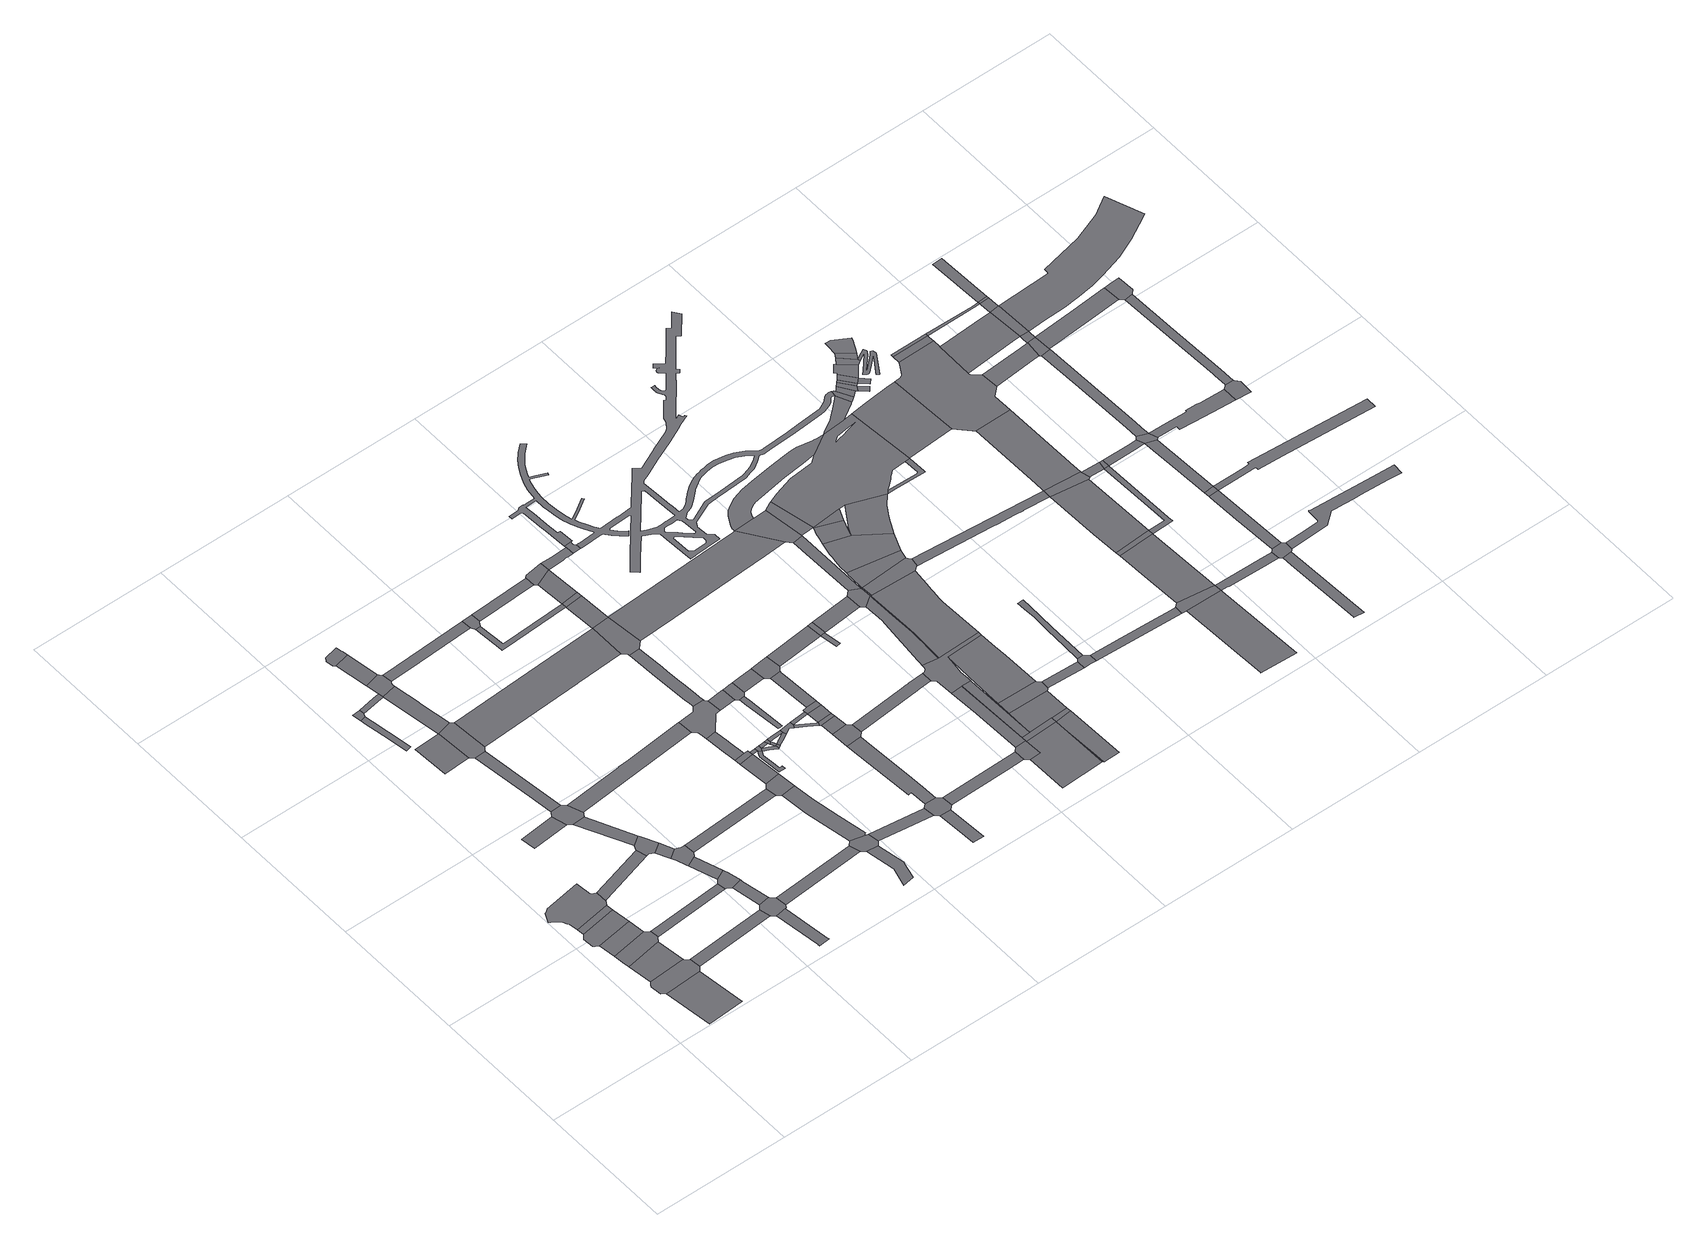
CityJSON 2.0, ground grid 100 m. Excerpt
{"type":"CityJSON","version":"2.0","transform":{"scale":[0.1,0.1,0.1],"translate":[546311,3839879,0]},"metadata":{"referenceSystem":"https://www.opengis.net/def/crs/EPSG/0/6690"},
"CityObjects":{
"road1":{"type":"Road","attributes":{"RoadStructureAttribute.sectionType":"1"},"geometry":[{"type":"MultiSurface","lod":"1","boundaries":[[[0,1,2,3]]]}]},
"road2":{"type":"Road","geometry":[{"type":"MultiSurface","lod":"1","boundaries":[[[4,5,6,7,8,9,10,11,12,13,1,0,14,15,16,17]]]}]},
"road3":{"type":"Road","attributes":{"RoadStructureAttribute.sectionType":"1"},"geometry":[{"type":"MultiSurface","lod":"1","boundaries":[[[18,19,7,6]]]}]},
"road4":{"type":"Road","geometry":[{"type":"MultiSurface","lod":"1","boundaries":[[[20,21,22,23,24,19,18,25,26,27]]]}]},
"road5":{"type":"Road","attributes":{"RoadStructureAttribute.sectionType":"1"},"geometry":[{"type":"MultiSurface","lod":"1","boundaries":[[[28,29,22,21]]]}]},
"road6":{"type":"Road","geometry":[{"type":"MultiSurface","lod":"1","boundaries":[[[30,31,32,33,34,29,28]]]}]},
"road7":{"type":"Road","geometry":[{"type":"MultiSurface","lod":"1","boundaries":[[[35,36,31,30]]]}]},
"road8":{"type":"Road","attributes":{"RoadStructureAttribute.sectionType":"1"},"geometry":[{"type":"MultiSurface","lod":"1","boundaries":[[[37,38,39,40,41,42,43,44,45,46,47,48,49,36,35,50,51,52]]]}]},
"road9":{"type":"Road","attributes":{"RoadStructureAttribute.sectionType":"1"},"geometry":[{"type":"MultiSurface","lod":"1","boundaries":[[[53,17,16,54]]]}]},
"road10":{"type":"Road","attributes":{"RoadStructureAttribute.sectionType":"1"},"geometry":[{"type":"MultiSurface","lod":"1","boundaries":[[[55,27,26,56]]]}]},
"road11":{"type":"Road","attributes":{"RoadStructureAttribute.sectionType":"1"},"geometry":[{"type":"MultiSurface","lod":"1","boundaries":[[[57,52,51,58,59]]]}]},
"road12":{"type":"Road","attributes":{"RoadStructureAttribute.sectionType":"1"},"geometry":[{"type":"MultiSurface","lod":"1","boundaries":[[[60,61,62,63]]]}]},
"road13":{"type":"Road","attributes":{"RoadStructureAttribute.sectionType":"1"},"geometry":[{"type":"MultiSurface","lod":"1","boundaries":[[[64,65,66,67,68,69,70,71,72]]]}]},
"road14":{"type":"Road","geometry":[{"type":"MultiSurface","lod":"1","boundaries":[[[73,74,75,67,66,76,77]]]}]},
"road15":{"type":"Road","geometry":[{"type":"MultiSurface","lod":"1","boundaries":[[[78,79,80,81]]]}]},
"road16":{"type":"Road","geometry":[{"type":"MultiSurface","lod":"1","boundaries":[[[82,83,84,85,86,60,63,87,88,89,90,91,92]]]}]},
"road17":{"type":"Road","attributes":{"RoadStructureAttribute.sectionType":"1"},"geometry":[{"type":"MultiSurface","lod":"1","boundaries":[[[87,93,94,88]]]}]},
"road18":{"type":"Road","attributes":{"RoadStructureAttribute.sectionType":"1"},"geometry":[{"type":"MultiSurface","lod":"1","boundaries":[[[95,96,97,98,99,100,101,102,103]]]}]},
"road19":{"type":"Road","attributes":{"RoadStructureAttribute.sectionType":"1"},"geometry":[{"type":"MultiSurface","lod":"1","boundaries":[[[104,105,106,107,108,109,84,83]]]}]},
"road20":{"type":"Road","geometry":[{"type":"MultiSurface","lod":"1","boundaries":[[[110,94,93,57,59,111,112,113]]]}]},
"road21":{"type":"Road","geometry":[{"type":"MultiSurface","lod":"1","boundaries":[[[114,115,116,117,118,53,54,119,99,98,120,121]]]}]},
"road22":{"type":"Road","attributes":{"RoadStructureAttribute.sectionType":"1"},"geometry":[{"type":"MultiSurface","lod":"1","boundaries":[[[122,113,112,123,124]]]}]},
"road23":{"type":"Road","attributes":{"RoadStructureAttribute.sectionType":"1"},"geometry":[{"type":"MultiSurface","lod":"1","boundaries":[[[125,126,127,73,77,128,129,130,131]]]}]},
"road24":{"type":"Road","attributes":{"RoadStructureAttribute.sectionType":"1"},"geometry":[{"type":"MultiSurface","lod":"1","boundaries":[[[132,133,134,135,136,137,117,116]]]}]},
"road25":{"type":"Road","geometry":[{"type":"MultiSurface","lod":"1","boundaries":[[[138,139,140,141,55,56,142,135,134]]]}]},
"road26":{"type":"Road","attributes":{"RoadStructureAttribute.sectionType":"1"},"geometry":[{"type":"MultiSurface","lod":"1","boundaries":[[[143,144,140,139]]]}]},
"road27":{"type":"Road","geometry":[{"type":"MultiSurface","lod":"1","boundaries":[[[145,124,123,146,147,148,144,143,149,150]]]}]},
"road28":{"type":"Road","geometry":[{"type":"MultiSurface","lod":"1","boundaries":[[[151,152,153,78,81,154,107,106,155,156,157]]]}]},
"road29":{"type":"Road","attributes":{"RoadStructureAttribute.sectionType":"1"},"geometry":[{"type":"MultiSurface","lod":"1","boundaries":[[[158,159,160,131,161,78,153]]]}]},
"road30":{"type":"Road","geometry":[{"type":"MultiSurface","lod":"1","boundaries":[[[162,163,164,165,125,131,160,166,167,168,169,170]]]}]},
"road31":{"type":"Road","attributes":{"RoadStructureAttribute.sectionType":"1"},"geometry":[{"type":"MultiSurface","lod":"1","boundaries":[[[171,172,165,164]]]}]},
"road32":{"type":"Road","geometry":[{"type":"MultiSurface","lod":"1","boundaries":[[[173,174,175,176,177,178,179,180,181,182,172,171]]]}]},
"road33":{"type":"Road","attributes":{"RoadStructureAttribute.sectionType":"1"},"geometry":[{"type":"MultiSurface","lod":"1","boundaries":[[[183,121,120,184]]]}]},
"road34":{"type":"Road","attributes":{"RoadStructureAttribute.sectionType":"1"},"geometry":[{"type":"MultiSurface","lod":"1","boundaries":[[[185,150,149,186,187]]]}]},
"road35":{"type":"Road","attributes":{"RoadStructureAttribute.sectionType":"1"},"geometry":[{"type":"MultiSurface","lod":"1","boundaries":[[[188,189,190,191,192,193,194,195,196,92,91,197]]]}]},
"road36":{"type":"Road","attributes":{"RoadStructureAttribute.sectionType":"1"},"geometry":[{"type":"MultiSurface","lod":"1","boundaries":[[[198,170,169,199,200,201]]]}]},
"road37":{"type":"Road","attributes":{"RoadStructureAttribute.sectionType":"1"},"geometry":[{"type":"MultiSurface","lod":"1","boundaries":[[[202,157,156,203,204,205,206,207]]]}]},
"road38":{"type":"Road","attributes":{"RoadStructureAttribute.sectionType":"1"},"geometry":[{"type":"MultiSurface","lod":"1","boundaries":[[[208,209,210,211,212,213,214,215,216,217]]]}]},
"road39":{"type":"Road","geometry":[{"type":"MultiSurface","lod":"1","boundaries":[[[218,183,184,208,217,219,220,221]]]}]},
"road40":{"type":"Road","attributes":{"RoadStructureAttribute.sectionType":"1"},"geometry":[{"type":"MultiSurface","lod":"1","boundaries":[[[222,223,224,225,226,227,228,229,218,221]]]}]},
"road41":{"type":"Road","geometry":[{"type":"MultiSurface","lod":"1","boundaries":[[[230,231,232,185,187,233,228,227]]]}]},
"road42":{"type":"Road","attributes":{"RoadStructureAttribute.sectionType":"1"},"geometry":[{"type":"MultiSurface","lod":"1","boundaries":[[[234,235,232,231]]]}]},
"road43":{"type":"Road","geometry":[{"type":"MultiSurface","lod":"1","boundaries":[[[236,198,201,237,238,239,240,241,242,243,244]]]}]},
"road44":{"type":"Road","geometry":[{"type":"MultiSurface","lod":"1","boundaries":[[[245,246,247,235,234,248]]]}]},
"road45":{"type":"Road","attributes":{"RoadStructureAttribute.sectionType":"1"},"geometry":[{"type":"MultiSurface","lod":"1","boundaries":[[[249,250,251,252,253,254,247,246]]]}]},
"road46":{"type":"Road","geometry":[{"type":"MultiSurface","lod":"1","boundaries":[[[255,256,257,258,259,260,261,262,263,264,265,266,267]]]}]},
"road47":{"type":"Road","geometry":[{"type":"MultiSurface","lod":"1","boundaries":[[[268,248,234,255]]]}]},
"road48":{"type":"Road","attributes":{"RoadStructureAttribute.sectionType":"1"},"geometry":[{"type":"MultiSurface","lod":"1","boundaries":[[[221,220,269,270,271,272]]]}]},
"road49":{"type":"Road","geometry":[{"type":"MultiSurface","lod":"1","boundaries":[[[273,268,255,267,274]]]}]},
"road50":{"type":"Road","geometry":[{"type":"MultiSurface","lod":"1","boundaries":[[[275,276,277,188,197,278,279,280,252,251,281,282,283,284,285,286]]]}]},
"road51":{"type":"Road","geometry":[{"type":"MultiSurface","lod":"1","boundaries":[[[287,288,274,267,289,290,291,292,293]]]}]},
"road52":{"type":"Road","geometry":[{"type":"MultiSurface","lod":"1","boundaries":[[[294,273,274,295,296,297,298]]]}]},
"road53":{"type":"Road","geometry":[{"type":"MultiSurface","lod":"1","boundaries":[[[299,300,294,298,301,302]]]}]},
"road54":{"type":"Road","attributes":{"RoadStructureAttribute.sectionType":"1"},"geometry":[{"type":"MultiSurface","lod":"1","boundaries":[[[303,240,239,304,305,306,307,308,309]]]}]},
"road55":{"type":"Road","geometry":[{"type":"MultiSurface","lod":"1","boundaries":[[[310,302,301,293,311]]]}]},
"road56":{"type":"Road","geometry":[{"type":"MultiSurface","lod":"1","boundaries":[[[311,293,292,312]]]}]},
"road57":{"type":"Road","attributes":{"RoadStructureAttribute.sectionType":"1"},"geometry":[{"type":"MultiSurface","lod":"1","boundaries":[[[313,314,236,244,315]]]}]},
"road58":{"type":"Road","geometry":[{"type":"MultiSurface","lod":"1","boundaries":[[[316,317,318,299,302,319,320,321]]]}]},
"road59":{"type":"Road","geometry":[{"type":"MultiSurface","lod":"1","boundaries":[[[321,322,323,324,325,326,311,312,327,328,329,330,331]]]}]},
"road60":{"type":"Road","attributes":{"RoadStructureAttribute.sectionType":"1"},"geometry":[{"type":"MultiSurface","lod":"1","boundaries":[[[332,333,334,335,336]]]}]},
"road61":{"type":"Road","attributes":{"RoadStructureAttribute.sectionType":"1"},"geometry":[{"type":"MultiSurface","lod":"1","boundaries":[[[337,338,339,340,341,342,343,344,345,346,347,348,349,275,286]]]}]},
"road62":{"type":"Road","attributes":{"RoadStructureAttribute.sectionType":"1"},"geometry":[{"type":"MultiSurface","lod":"1","boundaries":[[[350,351,284,283,352]]]}]},
"road63":{"type":"Road","geometry":[{"type":"MultiSurface","lod":"1","boundaries":[[[353,272,271,332,336,354,355,356,357,358]]]}]},
"road64":{"type":"Road","geometry":[{"type":"MultiSurface","lod":"1","boundaries":[[[359,316,321,331,360,361,362]]]}]},
"road65":{"type":"Road","attributes":{"RoadStructureAttribute.sectionType":"1"},"geometry":[{"type":"MultiSurface","lod":"1","boundaries":[[[363,364,365,366,367,368,369]]]}]},
"road66":{"type":"Road","geometry":[{"type":"MultiSurface","lod":"1","boundaries":[[[370,202,207,371,372,345,344,373]]]}]},
"road67":{"type":"Road","attributes":{"RoadStructureAttribute.sectionType":"1"},"geometry":[{"type":"MultiSurface","lod":"1","boundaries":[[[374,375,376,377,378,379,380,381,382,353,358]]]}]},
"road68":{"type":"Road","geometry":[{"type":"MultiSurface","lod":"1","boundaries":[[[383,384,385,350,352,386,369,368,387,388]]]}]},
"road69":{"type":"Road","geometry":[{"type":"MultiSurface","lod":"1","boundaries":[[[389,362,361,390,391,392]]]}]},
"road70":{"type":"Road","geometry":[{"type":"MultiSurface","lod":"1","boundaries":[[[393,359,362,394]]]}]},
"road71":{"type":"Road","attributes":{"RoadStructureAttribute.sectionType":"1"},"geometry":[{"type":"MultiSurface","lod":"1","boundaries":[[[395,308,202,370]]]}]},
"road72":{"type":"Road","geometry":[{"type":"MultiSurface","lod":"1","boundaries":[[[396,309,308,395]]]}]},
"road73":{"type":"Road","geometry":[{"type":"MultiSurface","lod":"1","boundaries":[[[397,398,399,379,378,400,401]]]}]},
"road74":{"type":"Road","attributes":{"RoadStructureAttribute.sectionType":"1"},"geometry":[{"type":"MultiSurface","lod":"1","boundaries":[[[402,403,309,396]]]}]},
"road75":{"type":"Road","attributes":{"RoadStructureAttribute.sectionType":"1"},"geometry":[{"type":"MultiSurface","lod":"1","boundaries":[[[404,405,406,399,398]]]}]},
"road76":{"type":"Road","geometry":[{"type":"MultiSurface","lod":"1","boundaries":[[[407,392,391,406,405]]]}]},
"road77":{"type":"Road","attributes":{"RoadStructureAttribute.sectionType":"1"},"geometry":[{"type":"MultiSurface","lod":"1","boundaries":[[[408,409,383,388,410]]]}]},
"road78":{"type":"Road","geometry":[{"type":"MultiSurface","lod":"1","boundaries":[[[411,412,313,315,413,414,403,402]]]}]},
"road79":{"type":"Road","attributes":{"RoadStructureAttribute.sectionType":"1"},"geometry":[{"type":"MultiSurface","lod":"1","boundaries":[[[415,394,392,407]]]}]},
"road80":{"type":"Road","geometry":[{"type":"MultiSurface","lod":"1","boundaries":[[[416,417,418,393,394,415]]]}]},
"road81":{"type":"Road","attributes":{"RoadStructureAttribute.sectionType":"1"},"geometry":[{"type":"MultiSurface","lod":"1","boundaries":[[[419,420,421,422,417,416]]]}]},
"road82":{"type":"Road","attributes":{"RoadStructureAttribute.sectionType":"1"},"geometry":[{"type":"MultiSurface","lod":"1","boundaries":[[[423,424,356,355,425,426]]]}]},
"road83":{"type":"Road","geometry":[{"type":"MultiSurface","lod":"1","boundaries":[[[427,428,429,408,410,430,422,421,431,432,433]]]}]},
"road84":{"type":"Road","attributes":{"RoadStructureAttribute.sectionType":"1"},"geometry":[{"type":"MultiSurface","lod":"1","boundaries":[[[434,435,411,402,436,437,438,439,440,441,442,443,444]]]}]},
"road85":{"type":"Road","geometry":[{"type":"MultiSurface","lod":"1","boundaries":[[[445,446,447,448,449,450,451,452,453,454,455,434,444,456,457]]]}]},
"road86":{"type":"Road","attributes":{"RoadStructureAttribute.sectionType":"1"},"geometry":[{"type":"MultiSurface","lod":"1","boundaries":[[[458,459,460,461,462,463,401,400,464,465,466]]]}]},
"road87":{"type":"Road","attributes":{"RoadStructureAttribute.sectionType":"1"},"geometry":[{"type":"MultiSurface","lod":"1","boundaries":[[[467,468,469,427,433,470]]]}]},
"road88":{"type":"Road","geometry":[{"type":"MultiSurface","lod":"1","boundaries":[[[471,472,423,426,473,474,475]]]}]},
"road89":{"type":"Road","geometry":[{"type":"MultiSurface","lod":"1","boundaries":[[[476,477,478,370,373,479,480,481,482]]]}]},
"road90":{"type":"Road","attributes":{"function":"1","RoadStructureAttribute.sectionType":"7"},"geometry":[{"type":"MultiSurface","lod":"1","boundaries":[[[483,484,485,486,487,475,474,488,489]]]}]},
"road91":{"type":"Road","geometry":[{"type":"MultiSurface","lod":"1","boundaries":[[[490,491,492,470]]]}]},
"road92":{"type":"Road","attributes":{"RoadStructureAttribute.sectionType":"1"},"geometry":[{"type":"MultiSurface","lod":"1","boundaries":[[[493,494,495,496,497,498,472,471]]]}]},
"road93":{"type":"Road","geometry":[{"type":"MultiSurface","lod":"1","boundaries":[[[499,467,470,492,500]]]}]},
"road94":{"type":"Road","attributes":{"function":"1","RoadStructureAttribute.sectionType":"7"},"geometry":[{"type":"MultiSurface","lod":"1","boundaries":[[[501,502,503,504,505,506,507,508]]]}]},
"road95":{"type":"Road","geometry":[{"type":"MultiSurface","lod":"1","boundaries":[[[509,508,507,485,484]]]}]},
"road96":{"type":"Road","attributes":{"RoadStructureAttribute.sectionType":"1"},"geometry":[{"type":"MultiSurface","lod":"1","boundaries":[[[510,499,500,511,512,513]]]}]},
"road97":{"type":"Road","geometry":[{"type":"MultiSurface","lod":"1","boundaries":[[[514,484,515,516,517]]]}]},
"road98":{"type":"Road","geometry":[{"type":"MultiSurface","lod":"1","boundaries":[[[518,508,509,519,520]]]}]},
"road99":{"type":"Road","geometry":[{"type":"MultiSurface","lod":"1","boundaries":[[[521,518,520,522,523,524,525,526]]]}]},
"road100":{"type":"Road","attributes":{"function":"1"},"geometry":[{"type":"MultiSurface","lod":"1","boundaries":[[[519,509,484,514]]]}]},
"road101":{"type":"Road","attributes":{"RoadStructureAttribute.sectionType":"1"},"geometry":[{"type":"MultiSurface","lod":"1","boundaries":[[[527,528,529,530,458,466,531,532,496,495,503,502,533,534,535,536,537,538,539,540,541]]]}]},
"road102":{"type":"Road","attributes":{"RoadStructureAttribute.sectionType":"1"},"geometry":[{"type":"MultiSurface","lod":"1","boundaries":[[[542,543,544,545,546,547,527,541,548,549,550,551,552,553,554,555,556,557]]]}]},
"road103":{"type":"Road","geometry":[{"type":"MultiSurface","lod":"1","boundaries":[[[558,559,537,536,560,561,562,521,526]]]}]},
"road104":{"type":"Road","geometry":[{"type":"MultiSurface","lod":"1","boundaries":[[[563,510,513,564,565,566,567,542,557,568]]]}]},
"road105":{"type":"Road","geometry":[{"type":"MultiSurface","lod":"1","boundaries":[[[569,568,557,570,571,572,573]]]}]},
"road106":{"type":"Road","attributes":{"RoadStructureAttribute.sectionType":"1"},"geometry":[{"type":"MultiSurface","lod":"1","boundaries":[[[574,575,576,577,563,568]]]}]},
"road107":{"type":"Road","geometry":[{"type":"MultiSurface","lod":"1","boundaries":[[[572,578,579,580,581,539,538,582,583,584,585,586,587]]]}]},
"road108":{"type":"Road","geometry":[{"type":"MultiSurface","lod":"1","boundaries":[[[588,589,476,482,576,575]]]}]},
"road109":{"type":"Road","attributes":{"RoadStructureAttribute.sectionType":"1"},"geometry":[{"type":"MultiSurface","lod":"1","boundaries":[[[590,524,523,591,592]]]}]},
"road110":{"type":"Road","geometry":[{"type":"MultiSurface","lod":"1","boundaries":[[[593,594,573,572,587,595,596,597]]]}]},
"road111":{"type":"Road","attributes":{"RoadStructureAttribute.sectionType":"1"},"geometry":[{"type":"MultiSurface","lod":"1","boundaries":[[[598,599,600,601,602,573,594,603]]]}]},
"road112":{"type":"Road","geometry":[{"type":"MultiSurface","lod":"1","boundaries":[[[604,605,588,575,606,607,608]]]}]},
"road113":{"type":"Road","geometry":[{"type":"MultiSurface","lod":"1","boundaries":[[[609,610,611,612,613,592,591,614,615,616,617]]]}]},
"road114":{"type":"Road","geometry":[{"type":"MultiSurface","lod":"1","boundaries":[[[618,619,620,621,622,623,624,625,626,627,628,629,630,631,632,633,634,635,636,637,638,639,640,641,642,643,644,645,646,647,648,649,650,651,652,653,654,655,656,657,658,659,660,661,662,663,664,665,666,667,668,669,670,671,672,673,674,675,676,677,678,679,680,681,682,683,684,685,686,687,688,689,690,691,692,693,694,695,696,697,698,699,700,701,702,703,704,705,706,707,708,709,710,711,712,713,714,715,716,717,718,719,720,721,722,723,724,725,726,727,728,729,730,731,732,733,734,735,736,737,738,739,740,741,742,743,744,745,746,747,748,749,750,751,752,753,754,755,756,757,758,455,454,759,760,761,762,763,764,765,766,767,768,769,770,771,772,773,774,775,776,777,778,779,780,781,457,456,782,783,784,785,786,787,788,789,790,791,792,793,794,795,796,797,798,799,800,801,802,803,804,805,806,807,808,809,810,811,812,813,814,815,816,817,818,819,820,821,822,823,824,825,826,827,828,829,830,831,832,833,834,835,836,837,838,839,840,841,842,843,844,845,846,847,848,849,850,851,852,853,854,855,856,857,858,859,860,861,862,863,864,865,866,867,868,869,870,871,872,873,874,875,876,877,878,879,880,881,882,883,884,885,886,887,888,889,890,891],[892,893,894,895,896,897,898,899,900,901,902,903,904,905,906],[907,908,909,910,911,912,913,914,915,916,917,918,919],[920,921,922,923,924,925,926,927,928,929,930,931,932,933],[934,935,936,937,938,939,940,941,942,943,944,945,946,947,948,949,950,951,952,953,954,955,956,957,958,959,960,961,962,963,964]]]}]},
"road115":{"type":"Road","attributes":{"RoadStructureAttribute.sectionType":"1"},"geometry":[{"type":"MultiSurface","lod":"1","boundaries":[[[965,966,967,968,969,970,971,972,973]]]}]},
"road116":{"type":"Road","attributes":{"RoadStructureAttribute.sectionType":"1"},"geometry":[{"type":"MultiSurface","lod":"1","boundaries":[[[968,974,975,976,977,978,598,603,979,969]]]}]},
"road117":{"type":"Road","attributes":{"RoadStructureAttribute.sectionType":"6"},"geometry":[{"type":"MultiSurface","lod":"1","boundaries":[[[980,981,982,983,965,973]]]}]},
"road118":{"type":"Road","attributes":{"RoadStructureAttribute.sectionType":"1"},"geometry":[{"type":"MultiSurface","lod":"1","boundaries":[[[984,985,986,987,988,989,990,991,992,993,611,610]]]}]},
"road119":{"type":"Road","geometry":[{"type":"MultiSurface","lod":"1","boundaries":[[[994,995,996,997,998,999,1000,1001,1002,1003,1004,1005,1006,1007,1008,1009,1010,1011,1012,1013,1014,1015,1016,476,589,1017,1018,1019,1020,1021,1022,1023,1024,1025,1026,1027]]]}]},
"road120":{"type":"Road","geometry":[{"type":"MultiSurface","lod":"1","boundaries":[[[1028,1029,1030,1031,1032,969,979,1033,1034,1035,1036,1037,1038,1039,1040,1041]]]}]},
"road121":{"type":"Road","attributes":{"RoadStructureAttribute.sectionType":"1"},"geometry":[{"type":"MultiSurface","lod":"1","boundaries":[[[1042,1043,1044,617,616,1045,1046]]]}]},
"road122":{"type":"Road","geometry":[{"type":"MultiSurface","lod":"1","boundaries":[[[1047,1048,1049,1050,1027,1026,1051,1052,1053,1054,604,608,1055,983,982,1056,1028,1041,1057,1058,1059,1060,1061,1062,1063,1064,1065,1066],[1067,1068,1069,1070,1071,1072,1073,1074,1075,1076,1077,1078]]]}]},
"road123":{"type":"Road","attributes":{"RoadStructureAttribute.sectionType":"1"},"geometry":[{"type":"MultiSurface","lod":"1","boundaries":[[[1079,1080,597,596,1081,1082,1083,1084,1085,1086,1087,1088]]]}]},
"road124":{"type":"Road","attributes":{"RoadStructureAttribute.sectionType":"1"},"geometry":[{"type":"MultiSurface","lod":"1","boundaries":[[[1089,1090,1091,1066,1065,1092,1093,1057,1041]]]}]},
"road125":{"type":"Road","attributes":{"function":"3","RoadStructureAttribute.sectionType":"1"},"geometry":[{"type":"MultiSurface","lod":"1","boundaries":[[[1094,1095,1096,1097,1098,1099]]]}]},
"road126":{"type":"Road","geometry":[{"type":"MultiSurface","lod":"1","boundaries":[[[1100,1101,1046,1045,1102,1094,1099,1103]]]}]},
"road127":{"type":"Road","geometry":[{"type":"MultiSurface","lod":"1","boundaries":[[[848,1104,1105,1106,1107,1108,1109,1110,1111,1050,1049,1112,1113,1114,1115,1116,1117]]]}]},
"road128":{"type":"Road","attributes":{"function":"3","RoadStructureAttribute.sectionType":"1"},"geometry":[{"type":"MultiSurface","lod":"1","boundaries":[[[1118,1119,1120,1100,1103]]]}]},
"road129":{"type":"Road","geometry":[{"type":"MultiSurface","lod":"1","boundaries":[[[1121,1122,1119,1118]]]}]},
"road130":{"type":"Road","attributes":{"RoadStructureAttribute.sectionType":"1"},"geometry":[{"type":"MultiSurface","lod":"1","boundaries":[[[1123,849,848,1117,1124,1125,1126,1127,1128,1129]]]}]},
"road131":{"type":"Road","geometry":[{"type":"MultiSurface","lod":"1","boundaries":[[[1130,1131,1132,1133,1047,1066,1134,1135]]]}]},
"road132":{"type":"Road","geometry":[{"type":"MultiSurface","lod":"1","boundaries":[[[1136,1137,1129,1128,1138,1139,1140]]]}]},
"road133":{"type":"Road","attributes":{"function":"3","RoadStructureAttribute.sectionType":"1"},"geometry":[{"type":"MultiSurface","lod":"1","boundaries":[[[1141,1142,1122,1121,1143]]]}]},
"road134":{"type":"Road","geometry":[{"type":"MultiSurface","lod":"1","boundaries":[[[1144,1145,1136,1140,1146,1147]]]}]},
"road135":{"type":"Road","geometry":[{"type":"MultiSurface","lod":"1","boundaries":[[[1148,1144,1147,1149]]]}]},
"road136":{"type":"Road","geometry":[{"type":"MultiSurface","lod":"1","boundaries":[[[1150,1151,1152,1153,1147,1146]]]}]},
"road137":{"type":"Road","geometry":[{"type":"MultiSurface","lod":"1","boundaries":[[[1154,1155,1148,1149,1156]]]}]},
"road138":{"type":"Road","geometry":[{"type":"MultiSurface","lod":"1","boundaries":[[[1088,1087,1141,1143,1157,1158,1159,1160,1161]]]}]},
"road139":{"type":"Road","geometry":[{"type":"MultiSurface","lod":"1","boundaries":[[[1162,1163,1156,1149]]]}]},
"road140":{"type":"Road","attributes":{"RoadStructureAttribute.sectionType":"1"},"geometry":[{"type":"MultiSurface","lod":"1","boundaries":[[[1164,1165,1103,1099,1166,1167,1168,1169,1170]]]}]},
"road141":{"type":"Road","geometry":[{"type":"MultiSurface","lod":"1","boundaries":[[[1171,1172,1173,1174,1175,1154,1156,1176,1177,1178]]]}]},
"road142":{"type":"Road","geometry":[{"type":"MultiSurface","lod":"1","boundaries":[[[1179,1178,1177,1180,1181,1182]]]}]},
"road143":{"type":"Road","attributes":{"function":"3","RoadStructureAttribute.sectionType":"1"},"geometry":[{"type":"MultiSurface","lod":"1","boundaries":[[[1183,1184,1185,1186,1187,1188,1088,1161]]]}]},
"road144":{"type":"Road","attributes":{"RoadStructureAttribute.sectionType":"1"},"geometry":[{"type":"MultiSurface","lod":"1","boundaries":[[[1189,1190,1121,1118,1191,1192,1193,1194]]]}]},
"road145":{"type":"Road","geometry":[{"type":"MultiSurface","lod":"1","boundaries":[[[1195,1196,1179,1182,1197]]]}]},
"road146":{"type":"Road","geometry":[{"type":"MultiSurface","lod":"1","boundaries":[[[1198,1199,1200,1201,1202,1203,1204,1205,1206,1207,1208,1209,1210,1211,1212,1213,1214,1215,1216,1217,1218,1219,1220,1221,1222,1223,1224,1225,1226,1227,1228,1229,1182,1181]]]}]},
"road147":{"type":"Road","geometry":[{"type":"MultiSurface","lod":"1","boundaries":[[[1230,1231,1195,1197,1232,1233,1234,1235]]]}]},
"road148":{"type":"Road","attributes":{"RoadStructureAttribute.sectionType":"1"},"geometry":[{"type":"MultiSurface","lod":"1","boundaries":[[[1159,1158,1189,1236]]]}]},
"road149":{"type":"Road","attributes":{"RoadStructureAttribute.sectionType":"1"},"geometry":[{"type":"MultiSurface","lod":"1","boundaries":[[[1237,1238,1239,1240,1241,1242]]]}]},
"road150":{"type":"Road","geometry":[{"type":"MultiSurface","lod":"1","boundaries":[[[1243,1244,1245,1246,1247,1248,1130,1135,1249,1186,1185,1250,1251,1252,1253,1254,1255,1256,1257,1258,1259]]]}]},
"road151":{"type":"Road","geometry":[{"type":"MultiSurface","lod":"1","boundaries":[[[1236,1189,1194,1260,1261]]]}]},
"road152":{"type":"Road","geometry":[{"type":"MultiSurface","lod":"1","boundaries":[[[1262,1263,1264,1265,1170,1169,1266,1267,1238,1237,1268,1269,1270,1271]]]}]},
"road153":{"type":"Road","attributes":{"RoadStructureAttribute.sectionType":"1"},"geometry":[{"type":"MultiSurface","lod":"1","boundaries":[[[1272,1273,1274,1275,1263,1262]]]}]},
"road154":{"type":"Road","attributes":{"function":"3","RoadStructureAttribute.sectionType":"1"},"geometry":[{"type":"MultiSurface","lod":"1","boundaries":[[[1276,1243,1259,1277,1278]]]}]},
"road155":{"type":"Road","geometry":[{"type":"MultiSurface","lod":"1","boundaries":[[[1279,1276,1278,1280]]]}]},
"road156":{"type":"Road","attributes":{"RoadStructureAttribute.sectionType":"1"},"geometry":[{"type":"MultiSurface","lod":"1","boundaries":[[[1281,1261,1260,1282,1283,1284]]]}]},
"road157":{"type":"Road","geometry":[{"type":"MultiSurface","lod":"1","boundaries":[[[1285,1286,1273,1272]]]}]},
"road158":{"type":"Road","attributes":{"RoadStructureAttribute.sectionType":"1"},"geometry":[{"type":"MultiSurface","lod":"1","boundaries":[[[1283,1287,1286,1285,1288]]]}]},
"road159":{"type":"Road","geometry":[{"type":"MultiSurface","lod":"1","boundaries":[[[1289,1284,1283,1288,1290,1291]]]}]},
"road160":{"type":"Road","attributes":{"RoadStructureAttribute.sectionType":"1"},"geometry":[{"type":"MultiSurface","lod":"1","boundaries":[[[1292,1293,1294,1253,1252,1295,1296]]]}]},
"road161":{"type":"Road","attributes":{"function":"1"},"geometry":[{"type":"MultiSurface","lod":"1","boundaries":[[[1297,1298,1257,1256,1299,1300,1301]]]}]},
"road162":{"type":"Road","attributes":{"RoadStructureAttribute.sectionType":"1"},"geometry":[{"type":"MultiSurface","lod":"1","boundaries":[[[1302,1303,1304,1305,1306,1307,1289,1291]]]}]},
"road163":{"type":"Road","geometry":[{"type":"MultiSurface","lod":"1","boundaries":[[[1308,1280,1278,1309,1310,1311]]]}]},
"road164":{"type":"Road","attributes":{"RoadStructureAttribute.sectionType":"1"},"geometry":[{"type":"MultiSurface","lod":"1","boundaries":[[[1312,1313,1314,1315,1316,1317,1318,1271,1270,1319,1320,1321,1322,1323,1324,1325,1326,1327]]]}]},
"road165":{"type":"Road","geometry":[{"type":"MultiSurface","lod":"1","boundaries":[[[1328,1292,1296,1329,1305,1304,1330]]]}]},
"road166":{"type":"Road","attributes":{"RoadStructureAttribute.sectionType":"1"},"geometry":[{"type":"MultiSurface","lod":"1","boundaries":[[[1331,1301,1332,1333,1292,1328]]]}]},
"road167":{"type":"Road","attributes":{"RoadStructureAttribute.sectionType":"1"},"geometry":[{"type":"MultiSurface","lod":"1","boundaries":[[[1334,1335,1336,1337,1338,1339,1291,1290,1340,1341,1342,1343,1344,1345,1346]]]}]},
"road168":{"type":"Road","geometry":[{"type":"MultiSurface","lod":"1","boundaries":[[[1347,1297,1301,1331]]]}]},
"road169":{"type":"Road","attributes":{"RoadStructureAttribute.sectionType":"1"},"geometry":[{"type":"MultiSurface","lod":"1","boundaries":[[[1348,1349,1310,1350,1297,1347]]]}]},
"road170":{"type":"Road","geometry":[{"type":"MultiSurface","lod":"1","boundaries":[[[1351,1311,1310,1349]]]}]},
"road171":{"type":"Road","attributes":{"RoadStructureAttribute.sectionType":"1"},"geometry":[{"type":"MultiSurface","lod":"1","boundaries":[[[1352,1353,1311,1351]]]}]},
"road172":{"type":"Road","attributes":{"RoadStructureAttribute.sectionType":"1"},"geometry":[{"type":"MultiSurface","lod":"1","boundaries":[[[1354,1355,1356,1357,1285,1272,1358,1359,1360,1361,1362,1363]]]}]},
"road173":{"type":"Road","attributes":{"RoadStructureAttribute.sectionType":"1"},"geometry":[{"type":"MultiSurface","lod":"1","boundaries":[[[1364,1365,1366,1328,1330,1367,1368]]]}]},
"road174":{"type":"Road","geometry":[{"type":"MultiSurface","lod":"1","boundaries":[[[1369,1370,1371,1346,1345,1372,1373,1374,1375,1376,1377]]]}]},
"road175":{"type":"Road","attributes":{"RoadStructureAttribute.sectionType":"1"},"geometry":[{"type":"MultiSurface","lod":"1","boundaries":[[[1378,1379,1380,1381,1382,1383,1384,1369,1377]]]}]},
"road176":{"type":"Road","geometry":[{"type":"MultiSurface","lod":"1","boundaries":[[[1385,1386,1387,1364,1368,1388,1389,1381,1380,1390,1391]]]}]},
"road177":{"type":"Road","geometry":[{"type":"MultiSurface","lod":"1","boundaries":[[[1392,1393,1394,1395,1396,1397,1398,1347,1331,1399,1400,1401,1402,1403,1404,1405,1406,1407,1408]]]}]}
},
"vertices":[
[466,384,0],[195,367,0],[238,9,0],[510,25,0],
[479,496,0],[466,507,0],[449,521,0],[180,503,0],[166,485,0],[159,476,0],[156,471,0],[166,390,0],[169,390,0],[179,382,0],[479,399,0],[490,412,0],[493,415,0],[483,496,0],
[423,731,0],[157,684,0],
[440,825,0],[408,851,0],[143,804,0],[151,738,0],[151,736,0],[447,761,0],[449,763,0],[442,825,0],
[393,973,0],[127,928,0],
[377,1110,0],[111,1065,0],[86,1035,0],[92,953,0],[103,945,0],
[371,1159,0],[105,1117,0],
[375,1286,0],[354,1300,0],[340,1414,0],[73,1367,0],[59,1358,0],[43,1348,0],[40,1346,0],[6,1279,0],[18,1270,0],[72,1229,0],[90,1196,0],[98,1183,0],[98,1179,0],[384,1182,0],[391,1195,0],[388,1278,0],
[1071,543,0],[1088,464,0],
[1006,868,0],[1017,808,0],
[796,1398,0],[401,1198,0],[817,1320,0],
[572,1936,0],[315,1910,0],[328,1801,0],[601,1829,0],
[263,2992,0],[223,3238,0],[215,3293,0],[174,3284,0],[179,3249,0],[209,3063,0],[221,2986,0],[232,2918,0],[273,2927,0],
[222,3358,0],[163,3350,0],[169,3314,0],[222,3318,0],[225,3320,0],
[472,2903,0],[279,2893,0],[296,2622,0],[490,2632,0],
[703,1955,0],[676,1975,0],[597,1971,0],[597,1970,0],[576,1942,0],[635,1809,0],[725,1810,0],[737,1830,0],[743,1838,0],[745,1843,0],[708,1951,0],
[812,1436,0],[880,1483,0],
[1243,105,0],[1240,128,0],[1198,448,0],[1203,453,0],[1119,437,0],[1164,96,0],[1164,95,0],[1165,83,0],[1246,87,0],
[676,1977,0],[655,2153,0],[600,2611,0],[521,2606,0],[521,2603,0],[576,2152,0],
[885,1473,0],[837,1326,0],[872,1310,0],[940,1358,0],
[1187,572,0],[1177,581,0],[1176,586,0],[1097,575,0],[1088,564,0],[1110,446,0],[1220,474,0],[1208,555,0],
[967,1301,0],[918,1215,0],[985,1262,0],
[398,3389,0],[393,3388,0],[351,3381,0],[228,3321,0],[382,3346,0],[399,3348,0],[403,3349,0],
[1174,595,0],[1136,793,0],[1134,806,0],[1057,785,0],[1058,779,0],[1058,778,0],
[1115,904,0],[1104,936,0],[1030,899,0],[1012,876,0],[1024,808,0],
[1036,1131,0],[963,1096,0],
[1024,1242,0],[931,1187,0],[933,1183,0],[960,1104,0],[1056,1163,0],[1052,1244,0],
[588,2924,0],[586,2926,0],[581,2930,0],[505,2619,0],[610,2625,0],[621,2640,0],[603,2912,0],
[543,3174,0],[543,3176,0],[512,3374,0],[471,2908,0],
[513,3490,0],[496,3507,0],[492,3511,0],[383,3487,0],[509,3396,0],[512,3403,0],[519,3416,0],[520,3418,0],[514,3491,0],
[454,3755,0],[345,3730,0],
[447,3800,0],[446,3802,0],[439,3845,0],[334,3822,0],[325,3802,0],[324,3798,0],[321,3798,0],[327,3745,0],[331,3742,0],[338,3736,0],
[1826,605,0],[1846,526,0],
[1731,1289,0],[1506,1193,0],[1741,1209,0],
[1663,2047,0],[1526,2033,0],[1525,2033,0],[1233,2004,0],[1232,2004,0],[1149,1995,0],[1148,1995,0],[955,1976,0],[954,1976,0],[1671,1937,0],
[1170,3527,0],[653,3425,0],[1167,3454,0],[1173,3454,0],
[1748,2980,0],[973,2662,0],[974,2662,0],[1393,2687,0],[1394,2687,0],[1747,2708,0],
[1879,500,0],[1916,292,0],[1916,290,0],[1881,160,0],[1877,144,0],[1962,156,0],[1995,281,0],[1997,291,0],[1996,298,0],[1962,493,0],
[1854,636,0],[1979,513,0],[1987,523,0],[1975,604,0],
[1953,619,0],[1971,623,0],[1931,836,0],[1906,984,0],[1896,1058,0],[1882,1197,0],[1771,1184,0],[1791,976,0],
[1880,1214,0],[1868,1334,0],[1757,1318,0],[1757,1196,0],
[1845,1559,0],[1736,1544,0],
[1248,3532,0],[1175,3451,0],[1191,3425,0],[1191,3424,0],[1228,3428,0],[1229,3429,0],[1245,3455,0],[1247,3459,0],[1250,3459,0],
[1841,1602,0],[1812,1600,0],[1732,1589,0],[1843,1584,0],
[1799,1731,0],[1799,1735,0],[1788,1847,0],[1709,1836,0],[1719,1727,0],[1719,1723,0],
[1887,1563,0],[1876,1537,0],[1868,1517,0],[1877,1382,0],[1880,1345,0],[1907,1345,0],[1926,1346,0],[1926,1371,0],[1903,1370,0],[1899,1426,0],[1893,1513,0],[1906,1543,0],[1906,1544,0],
[1885,1588,0],
[2191,497,0],[2328,479,0],[2382,472,0],[2375,554,0],
[1918,1591,0],[1919,1566,0],
[1817,2094,0],[1788,2060,0],[1688,2050,0],[1702,1911,0],[1706,1869,0],[1708,1846,0],[1884,1960,0],[1898,1961,0],[1923,1964,0],[1915,2074,0],[1897,2089,0],[1897,2095,0],
[1959,1545,0],[1947,1551,0],[1908,1543,0],[1948,1523,0],[1998,1496,0],[2005,1500,0],[1998,1525,0],
[1967,1595,0],[1946,1568,0],[1965,1570,0],[1971,1571,0],[1974,1571,0],
[1994,1598,0],[1982,1597,0],[1982,1556,0],[1995,1573,0],
[1243,3225,0],[1207,3198,0],[1208,3188,0],[1217,3188,0],[1734,3217,0],[1734,3216,0],[1732,3255,0],
[2003,1559,0],[2015,1534,0],
[2024,1511,0],
[1695,3557,0],[1694,3557,0],[1696,3483,0],
[2101,1608,0],[2060,1604,0],[2053,1604,0],[2043,1578,0],[2045,1578,0],[2102,1583,0],
[2060,1560,0],[2045,1551,0],[2039,1548,0],[2038,1547,0],[2026,1540,0],[2038,1518,0],[2042,1521,0],[2057,1530,0],[2099,1553,0],[2111,1560,0],
[2411,444,0],[2420,293,0],[2429,149,0],[2510,146,0],[2492,442,0],
[1895,2113,0],[1894,2137,0],[1892,2165,0],[1886,2258,0],[1881,2329,0],[1875,2424,0],[1873,2465,0],[1860,2670,0],[1781,2663,0],[1793,2460,0],[1811,2164,0],[1813,2132,0],[1816,2106,0],
[2039,2085,0],[1917,2072,0],[2047,1977,0],
[2403,579,0],[2511,460,0],[2521,470,0],[2514,549,0],[2505,558,0],[2485,577,0],
[2190,1617,0],[2156,1585,0],[2182,1569,0],[2192,1592,0],
[2073,1913,0],[2100,1626,0],[2117,1627,0],[2134,1629,0],[2113,1916,0],[2110,1962,0],[2069,1958,0],
[1878,2989,0],[1772,2690,0],[1779,2685,0],[1908,2716,0],
[2478,696,0],[2478,697,0],[2470,845,0],[2449,1203,0],[2446,1254,0],[2335,1245,0],[2338,1201,0],[2370,699,0],[2396,704,0],
[2121,2094,0],[2097,2091,0],[2066,2088,0],[2062,1964,0],[2114,1967,0],[2129,1985,0],
[2313,1514,0],[2249,1526,0],[2311,1486,0],[2321,1509,0],
[2314,1629,0],[2315,1604,0],
[1864,3227,0],
[1862,3266,0],
[2448,1381,0],[2439,1389,0],[2328,1380,0],[2475,1282,0],[2469,1365,0],
[1846,3520,0],[1718,3466,0],
[2439,1391,0],[2433,1487,0],[2322,1478,0],
[2432,1518,0],
[2286,2111,0],[2193,2101,0],[2294,2002,0],
[1842,3593,0],[1711,3575,0],[1698,3481,0],[1707,3475,0],
[2427,1612,0],
[2424,1655,0],[2345,1649,0],[2313,1646,0],
[2407,1963,0],[2407,1964,0],[2407,1981,0],[2327,1975,0],
[3097,561,0],[2519,550,0],[2962,479,0],[3099,482,0],
[2422,2126,0],[2387,2122,0],[2311,2114,0],[2312,1987,0],[2406,1983,0],[2425,2008,0],[2430,2015,0],
[2044,3597,0],[1929,3591,0],[1963,3525,0],[1967,3527,0],[1973,3529,0],[1978,3531,0],[1984,3532,0],[1989,3532,0],[1995,3532,0],[2005,3529,0],[2046,3531,0],
[2102,3577,0],[2098,3580,0],[2095,3582,0],[2093,3585,0],[2092,3589,0],[2092,3595,0],[2092,3599,0],[2093,3606,0],[2097,3612,0],[2109,3616,0],[2043,3611,0],[2107,3534,0],[2105,3576,0],
[3070,1421,0],[2949,1410,0],[2948,1410,0],[2932,1408,0],[2913,1407,0],[2893,1405,0],[2958,1330,0],[2980,1332,0],[3070,1341,0],
[2776,2166,0],[2754,2164,0],[2437,2127,0],[2785,2051,0],
[3205,593,0],[3124,590,0],[3100,481,0],[3128,456,0],[3208,459,0],
[2925,3050,0],[2910,3049,0],[1888,2990,0],[2188,2733,0],[2940,2777,0],[3024,2782,0],[3108,2787,0],
[3454,271,0],[3449,596,0],[3207,587,0],[3218,171,0],[3215,220,0],[3135,150,0],[3457,164,0],
[2806,1922,0],[2835,1928,0],[2820,2056,0],
[3188,1181,0],[3188,1184,0],[3188,1186,0],[3104,1181,0],[3113,957,0],[3123,595,0],
[2814,2169,0],[2822,2056,0],
[3259,1182,0],[3259,1187,0],[3191,1185,0],[3191,1184,0],[3191,1181,0],[3197,951,0],[3206,628,0],[3266,630,0],
[3448,638,0],
[3116,2200,0],[2826,2057,0],[2904,2064,0],[3120,2086,0],
[3571,609,0],[3462,254,0],[3465,155,0],[3585,160,0],
[3268,831,0],[3570,643,0],[3565,827,0],
[3269,938,0],[3576,837,0],[3585,845,0],[3587,906,0],[3582,911,0],[3561,934,0],
[3109,1472,0],[3107,1451,0],[3106,1440,0],[3089,1422,0],[3098,1313,0],[3102,1209,0],[3258,1211,0],[3256,1285,0],[3257,1296,0],[3275,1429,0],[3548,1439,0],[3547,1465,0],[3228,1454,0],[3224,1455,0],[3221,1455,0],
[3151,2061,0],[3155,1912,0],[3152,1878,0],[3114,1520,0],[3114,1517,0],[3112,1501,0],[3221,1485,0],[3225,1517,0],[3228,1563,0],[3231,1612,0],[3232,1661,0],[3234,1727,0],[3233,1791,0],[3231,1874,0],[3226,2089,0],[3225,2114,0],
[3554,1214,0],[3551,1313,0],[3271,1306,0],[3271,1211,0],[3269,981,0],
[3150,2235,0],[3130,2078,0],[3133,2076,0],[3137,2073,0],[3149,2063,0],[3222,2199,0],
[3223,2199,0],[3226,2115,0],[3233,2115,0],[3236,2115,0],[3232,2198,0],
[3222,2209,0],[3219,2761,0],[3142,2750,0],[3143,2630,0],
[3231,2108,0],[3239,1781,0],[3240,1706,0],[3236,1606,0],[3539,1798,0],[3538,1832,0],[3545,1900,0],[3548,1922,0],[3554,1974,0],[3568,2101,0],
[3180,3064,0],[3082,3059,0],
[3846,894,0],[3860,833,0],[3861,893,0],
[3609,2196,0],[3593,2221,0],[3599,2126,0],[3604,2126,0],[3614,2189,0],
[3233,2352,0],[3232,2325,0],[3232,2317,0],[3231,2285,0],[3232,2213,0],[3608,2288,0],
[3248,3098,0],[3235,3093,0],[3219,2765,0],[3286,2770,0],[3314,2771,0],
[3921,913,0],[3918,915,0],[3878,914,0],[3878,913,0],[3875,910,0],[3894,832,0],[3916,831,0],[3952,829,0],[3953,889,0],
[2744,3704,0],[2752,3717,0],[2755,3721,0],[2792,3734,0],[2816,3747,0],[2939,3804,0],[2970,3818,0],[3080,3868,0],[3202,3926,0],[3228,3939,0],[3297,3969,0],[3291,3981,0],[3224,3950,0],[3223,3953,0],[3277,3978,0],[3265,4006,0],[3239,3994,0],[3237,4001,0],[3294,4070,0],[3397,4193,0],[3469,4286,0],[3488,4270,0],[3507,4292,0],[3488,4307,0],[3574,4414,0],[3662,4521,0],[3691,4500,0],[3807,4640,0],[3768,4688,0],[3685,4587,0],[3657,4606,0],[3542,4464,0],[3472,4383,0],[3439,4408,0],[3412,4430,0],[3391,4405,0],[3418,4383,0],[3421,4385,0],[3427,4379,0],[3426,4377,0],[3421,4380,0],[3414,4382,0],[3408,4384,0],[3401,4382,0],[3393,4378,0],[3388,4372,0],[3387,4366,0],[3386,4361,0],[3389,4353,0],[3395,4345,0],[3425,4322,0],[3336,4214,0],[3324,4213,0],[3323,4213,0],[3314,4224,0],[3307,4238,0],[3304,4252,0],[3304,4268,0],[3306,4285,0],[3290,4287,0],[3279,4289,0],[3278,4271,0],[3277,4253,0],[3279,4241,0],[3279,4237,0],[3285,4220,0],[3304,4190,0],[3304,4173,0],[3285,4152,0],[3280,4148,0],[3270,4155,0],[3253,4135,0],[3175,4042,0],[3168,4006,0],[3134,3963,0],[3128,3958,0],[3116,3949,0],[2967,3882,0],[2953,3875,0],[2812,3809,0],[2767,3845,0],[2715,3783,0],[2673,3732,0],[2561,3601,0],[2454,3593,0],[2444,3593,0],[2308,3585,0],[2283,3622,0],[2261,3663,0],[2238,3712,0],[2232,3725,0],[2227,3738,0],[2306,3785,0],[2383,3837,0],[2374,3850,0],[2297,3798,0],[2221,3752,0],[2209,3793,0],[2205,3817,0],[2194,3877,0],[2189,3945,0],[2189,3958,0],[2189,4006,0],[2195,4055,0],[2204,4103,0],[2219,4159,0],[2226,4174,0],[2248,4165,0],[2272,4155,0],[2340,4128,0],[2346,4143,0],[2278,4170,0],[2253,4180,0],[2232,4188,0],[2245,4217,0],[2271,4268,0],[2283,4286,0],[2304,4315,0],[2335,4352,0],[2398,4408,0],[2366,4433,0],[2312,4385,0],[2306,4380,0],[2272,4339,0],[2236,4289,0],[2209,4234,0],[2181,4172,0],[2165,4112,0],[2156,4061,0],[2152,4033,0],[2091,4030,0],[2064,4029,0],[2063,4035,0],[2033,4033,0],[2011,4017,0],[1937,4014,0],[1938,3985,0],[2013,3992,0],[2023,3982,0],[2033,3811,0],[2033,3804,0],[2102,3722,0],[2079,3722,0],[2075,3795,0],[2068,3937,0],[2064,4008,0],[2095,4009,0],[2149,4011,0],[2149,3943,0],[2154,3872,0],[2158,3849,0],[2168,3793,0],[2170,3784,0],[2181,3745,0],[2187,3723,0],[2203,3691,0],[2206,3683,0],[2224,3647,0],[2256,3589,0],[2251,3581,0],[2127,3574,0],[2122,3575,0],[2120,3575,0],[2113,3575,0],[2117,3534,0],[2136,3535,0],[2280,3543,0],[2283,3543,0],[2285,3542,0],[2324,3499,0],[2357,3463,0],[2398,3428,0],[2410,3443,0],[2424,3460,0],[2400,3479,0],[2371,3506,0],[2342,3542,0],[2349,3548,0],[2506,3557,0],[2509,3557,0],[2514,3552,0],[2517,3550,0],[2436,3452,0],[2418,3433,0],[2407,3420,0],[2320,3315,0],[2218,3194,0],[2265,3154,0],[2339,3243,0],[2458,3382,0],[2465,3377,0],[2481,3366,0],[2515,3352,0],[2526,3349,0],[2558,3315,0],[2561,3262,0],[2572,3045,0],[2614,3047,0],[2619,3048,0],[2815,3059,0],[2813,3109,0],[2774,3142,0],[2770,3223,0],[2773,3228,0],[2788,3253,0],[2852,3283,0],[2939,3325,0],[3020,3330,0],[3256,3345,0],[3301,3360,0],[3311,3363,0],[3341,3373,0],[3392,3405,0],[3434,3437,0],[3465,3428,0],[3483,3428,0],[3542,3433,0],[3686,3442,0],[3799,3450,0],[3858,3454,0],[3944,3460,0],[3973,3465,0],[3999,3474,0],[4030,3487,0],[4049,3501,0],[4063,3517,0],[4070,3526,0],[4077,3530,0],[4087,3531,0],[4097,3529,0],[4102,3523,0],[4106,3568,0],[4091,3570,0],[4080,3569,0],[4065,3567,0],[4047,3556,0],[4025,3534,0],[3996,3516,0],[3962,3503,0],[3904,3495,0],[3783,3486,0],[3688,3477,0],[3596,3471,0],[3497,3465,0],[3490,3465,0],[3479,3465,0],[3463,3469,0],[3447,3478,0],[3424,3496,0],[3394,3517,0],[3361,3535,0],[3326,3551,0],[3278,3568,0],[3229,3577,0],[3195,3581,0],[3144,3578,0],[3116,3573,0],[3090,3570,0],[3053,3560,0],[3050,3560,0],[3012,3548,0],[2979,3532,0],[2941,3508,0],[2896,3471,0],[2887,3463,0],[2865,3444,0],[2850,3426,0],[2836,3413,0],[2818,3401,0],[2798,3392,0],[2763,3388,0],[2760,3453,0],[2758,3473,0],[2752,3577,0],[2644,3341,0],[2666,3341,0],[2689,3342,0],[2710,3343,0],[2729,3321,0],[2730,3306,0],[2735,3201,0],[2736,3197,0],[2725,3192,0],[2724,3193,0],[2672,3240,0],[2650,3261,0],[2595,3310,0],[2594,3319,0],[2610,3340,0],[2653,3209,0],[2665,3198,0],[2693,3172,0],[2741,3129,0],[2740,3104,0],[2725,3088,0],[2636,3082,0],[2633,3084,0],[2631,3085,0],[2605,3103,0],[2599,3216,0],[2598,3239,0],[2612,3246,0],[2719,3476,0],[2724,3384,0],[2658,3378,0],[2655,3378,0],[2641,3378,0],[2610,3376,0],[2581,3378,0],[2549,3386,0],[2516,3398,0],[2483,3415,0],[2571,3519,0],[2678,3646,0],[2694,3664,0],[2709,3653,0],[2765,3323,0],[2802,3351,0],[2809,3353,0],[2844,3367,0],[2889,3401,0],[2951,3458,0],[2957,3464,0],[3005,3497,0],[3032,3513,0],[3061,3524,0],[3069,3526,0],[3107,3534,0],[3109,3535,0],[3158,3541,0],[3207,3538,0],[3266,3528,0],[3313,3514,0],[3365,3488,0],[3407,3454,0],[3399,3448,0],[3375,3430,0],[3328,3401,0],[3266,3380,0],[3258,3378,0],[3250,3375,0],[3038,3361,0],[2956,3356,0],[2931,3354,0],[2789,3286,0],[2766,3304,0],[2765,3320,0],
[3313,2765,0],[3296,2719,0],[3283,2673,0],[3273,2630,0],[3452,2576,0],[3455,2586,0],[3468,2627,0],[3481,2664,0],[3494,2699,0],
[3253,2537,0],[3249,2511,0],[3243,2472,0],[3243,2470,0],[3237,2415,0],[3664,2422,0],
[3497,2706,0],[3511,2740,0],[3533,2788,0],[3315,2769,0],
[3922,1217,0],[3926,1438,0],[3927,1498,0],[3906,1498,0],[3886,1498,0],[3884,1498,0],[3886,1438,0],[3888,1343,0],[3885,1217,0],[3881,1043,0],
[3836,3321,0],[3798,3324,0],[3771,3326,0],[3769,3326,0],[3709,3338,0],[3658,3345,0],[3656,3345,0],[3618,3344,0],[3588,3344,0],[3578,3344,0],[3556,3341,0],[3424,3322,0],[3291,3304,0],[3177,3288,0],[3094,3262,0],[3035,3229,0],[3027,3223,0],[2998,3203,0],[2973,3171,0],[2951,3130,0],[2934,3100,0],[2926,3075,0],[2926,3063,0],[3086,3082,0],[3093,3100,0],[3096,3107,0],[3116,3127,0],[3143,3142,0],[3173,3155,0],[3442,3200,0],[3582,3214,0],[3602,3217,0],[3699,3230,0],[3842,3321,0],
[3584,2792,0],[3575,2780,0],[3542,2734,0],[3490,2650,0],[3485,2643,0],[3670,2436,0],[3707,2510,0],[3707,2511,0],[3726,2550,0],[3753,2591,0],[3753,2592,0],[3777,2628,0],[3832,2691,0],[3840,2698,0],
[4567,864,0],[4456,868,0],[4191,879,0],[4606,802,0],[4607,862,0],
[4087,3345,0],[4042,3340,0],[4016,3337,0],[3843,3322,0],[3641,3186,0],[3638,3185,0],[3463,3170,0],[3317,3127,0],[3316,2771,0],[3558,2790,0],[3859,2718,0],[3873,2731,0],[3879,2736,0],[3932,2783,0],[3945,2795,0],[3951,2801,0],[3984,2830,0],[3986,2830,0],[4092,2837,0],[4131,2839,0],[3979,3257,0],[3938,3246,0],[3895,3235,0],[3867,3227,0],[3873,3232,0],[3893,3249,0],[3897,3252,0],[3903,3257,0],[4004,3271,0],[4050,3276,0],[4061,3278,0],[4050,3275,0],
[4570,2116,0],[3713,2183,0],[4159,2085,0],[4204,2081,0],[4205,2081,0],[4329,2072,0],[4392,2067,0],[4393,2067,0],[4590,2053,0],[4593,2114,0],
[3904,2697,0],[4132,2692,0],[4132,2705,0],[4094,2721,0],[4080,2711,0],
[4640,800,0],[4668,121,0],[4668,118,0],[4939,106,0],[4910,784,0],[4909,796,0],
[4635,890,0],[4621,876,0],[4635,800,0],[4905,852,0],
[4070,3492,0],[4024,3450,0],[3986,3418,0],[3953,3390,0],[3901,3359,0],[3861,3333,0],[3859,3332,0],[3856,3330,0],[4030,3345,0],[4032,3347,0],[4037,3349,0],[4041,3352,0],[4135,3410,0],[4149,3420,0],
[4882,1420,0],[4612,1404,0],[4624,1124,0],
[4880,1456,0],[4611,1440,0],
[4120,3561,0],[4163,3429,0],[4166,3431,0],[4168,3433,0],[4171,3435,0],[4186,3447,0],[4130,3551,0],
[4457,3384,0],[4408,3380,0],[4240,3364,0],[4206,3360,0],[4131,2840,0],[4480,2864,0],
[4157,3578,0],[4139,3560,0],[4195,3453,0],[4222,3475,0],[4226,3477,0],
[4592,2052,0],[4602,1646,0],[4864,2013,0],
[4181,3603,0],[4174,3595,0],[4235,3469,0],[4258,3505,0],
[4195,3618,0],[4272,3519,0],
[4253,3452,0],[4288,3420,0],[4316,3451,0],[4315,3452,0],
[4223,3652,0],[4217,3643,0],[4304,3550,0],
[4876,2022,0],[4882,2027,0],[4865,2089,0],[4864,2089,0],[4864,2093,0],
[4329,3464,0],[4359,3495,0],
[5245,844,0],[4908,852,0],[4958,796,0],[4968,791,0],[5246,784,0],[5351,782,0],[5347,843,0],
[4268,3726,0],[4266,3727,0],[4260,3731,0],[4217,3676,0],[4232,3664,0],[4348,3600,0],[4373,3633,0],[4274,3721,0],
[4303,3764,0],[4378,3635,0],[4406,3652,0],[4399,3670,0],
[4861,2195,0],[4861,2201,0],[4855,2761,0],[4585,2757,0],[4593,2192,0],[4593,2124,0],
[4991,2021,0],[5009,1459,0],[5045,1427,0],[5045,1436,0],[5041,1436,0],[5026,2022,0],
[4322,3795,0],[4315,3782,0],[4426,3712,0],
[4455,3680,0],[4457,3676,0],[4367,3579,0],[4345,3556,0],[4355,3547,0],[4363,3539,0],[4366,3537,0],[4374,3534,0],[4380,3535,0],[4388,3539,0],[4446,3592,0],[4496,3640,0],[4497,3638,0],[4473,3601,0],[4420,3521,0],[4408,3501,0],[4423,3489,0],[4520,3639,0],[4519,3653,0],[4517,3662,0],[4513,3668,0],[4501,3672,0],[4484,3652,0],[4446,3618,0],[4387,3563,0],[4381,3567,0],[4473,3664,0],[4482,3677,0],[4486,3685,0],[4486,3692,0],[4475,3711,0],[4448,3696,0],
[4330,3898,0],[4326,3860,0],[4447,3750,0],[4477,3813,0],[4484,3831,0],[4370,3893,0],
[5002,2082,0],
[5442,771,0],[5371,765,0],[5374,689,0],[5397,117,0],[5394,114,0],[5471,106,0],
[4581,3491,0],[4561,3459,0],[4528,3405,0],[4522,3394,0],[4494,3387,0],[4490,3386,0],[4570,2772,0],[4853,2906,0],[4913,2961,0],[4914,2961,0],[4904,3090,0],[4854,3134,0],[4849,3139,0],[4849,3155,0],[4852,3432,0],[4852,3440,0],[4852,3493,0],
[5028,2022,0],[5028,2082,0],
[5440,868,0],[5368,864,0],[5364,860,0],[5356,852,0],[5363,772,0],[5367,769,0],[5447,776,0],[5450,778,0],[5461,789,0],[5462,848,0],
[5416,1444,0],[5342,1440,0],[5343,1424,0],[5352,1191,0],
[4580,3547,0],[4852,3539,0],[4852,3549,0],
[4580,3567,0],[4852,3569,0],
[5233,2081,0],[5234,2023,0],[5315,2025,0],[5293,2081,0],
[5414,1487,0],[5340,1482,0],
[5330,1723,0],[5391,2001,0],
[5313,2105,0],[5409,2016,0],[5386,2077,0],
[5285,3118,0],[5223,3113,0],[4905,3089,0],[5224,2987,0],[5272,2992,0],
[5269,3457,0],[5219,3454,0],[5222,3185,0],[5274,3188,0],[5284,3188,0],
[5384,2143,0],[5383,2200,0],[5358,2990,0],[5284,2981,0],[5297,2670,0],[5311,2199,0],
[5218,3565,0],[5219,3550,0],[5265,3553,0],[5265,3568,0],
[6222,936,0],[5748,962,0],[5739,969,0],[5733,962,0],[5732,870,0],[5721,860,0],[5574,853,0],[5749,800,0],[5843,876,0],[5888,874,0],[5892,874,0],[6011,868,0],[6071,866,0],[6276,856,0],[6374,850,0],[6380,928,0],
[5353,3125,0],[5281,2983,0],[5358,2997,0],
[5351,3189,0],[5284,3168,0],[5285,3121,0],
[5788,2073,0],[5767,2075,0],[5680,2080,0],[5679,2067,0],[5663,2067,0],[5526,2072,0],[5554,2011,0],[5552,1980,0],[5660,1973,0],[5800,1963,0],[5859,1960,0],[5969,1953,0],[5973,2064,0],
[5341,3466,0],
[5341,3469,0],[5337,3557,0],[5266,3541,0],
[5337,3572,0],
[5321,3988,0],[5248,3984,0],
[6292,1471,0],[5700,1508,0],[5700,1492,0],[5654,1489,0],[5487,1444,0],[5714,1446,0],[5715,1426,0],[5899,1415,0],[6596,1373,0],[6596,1453,0],
[5934,3172,0],[5676,3152,0],[5359,3126,0],[5688,3023,0],[5941,3044,0],
[6002,2089,0],[5998,2086,0],[5992,2080,0],[5993,1951,0],[6063,1947,0],[6086,1945,0],[6091,2054,0],[6061,2084,0],[6061,2087,0],
[6059,2206,0],[6044,2644,0],[6033,3023,0],[5972,3017,0],[5987,2577,0],[5999,2206,0],[6000,2189,0],
[6054,3181,0],[5975,3175,0],[5959,3174,0],[5945,3041,0],[5968,3021,0],[6033,3026,0],[6061,3055,0],
[6411,3758,0],[6306,3690,0],[6279,3673,0],[6066,3591,0],[5750,3523,0],[5748,3499,0],[5745,3483,0],[5446,3194,0],[5477,3196,0],[5648,3203,0],[5772,3215,0],[5894,3235,0],[5986,3257,0],[6164,3312,0],[6315,3379,0],[6430,3442,0],[6510,3490,0]
]}
